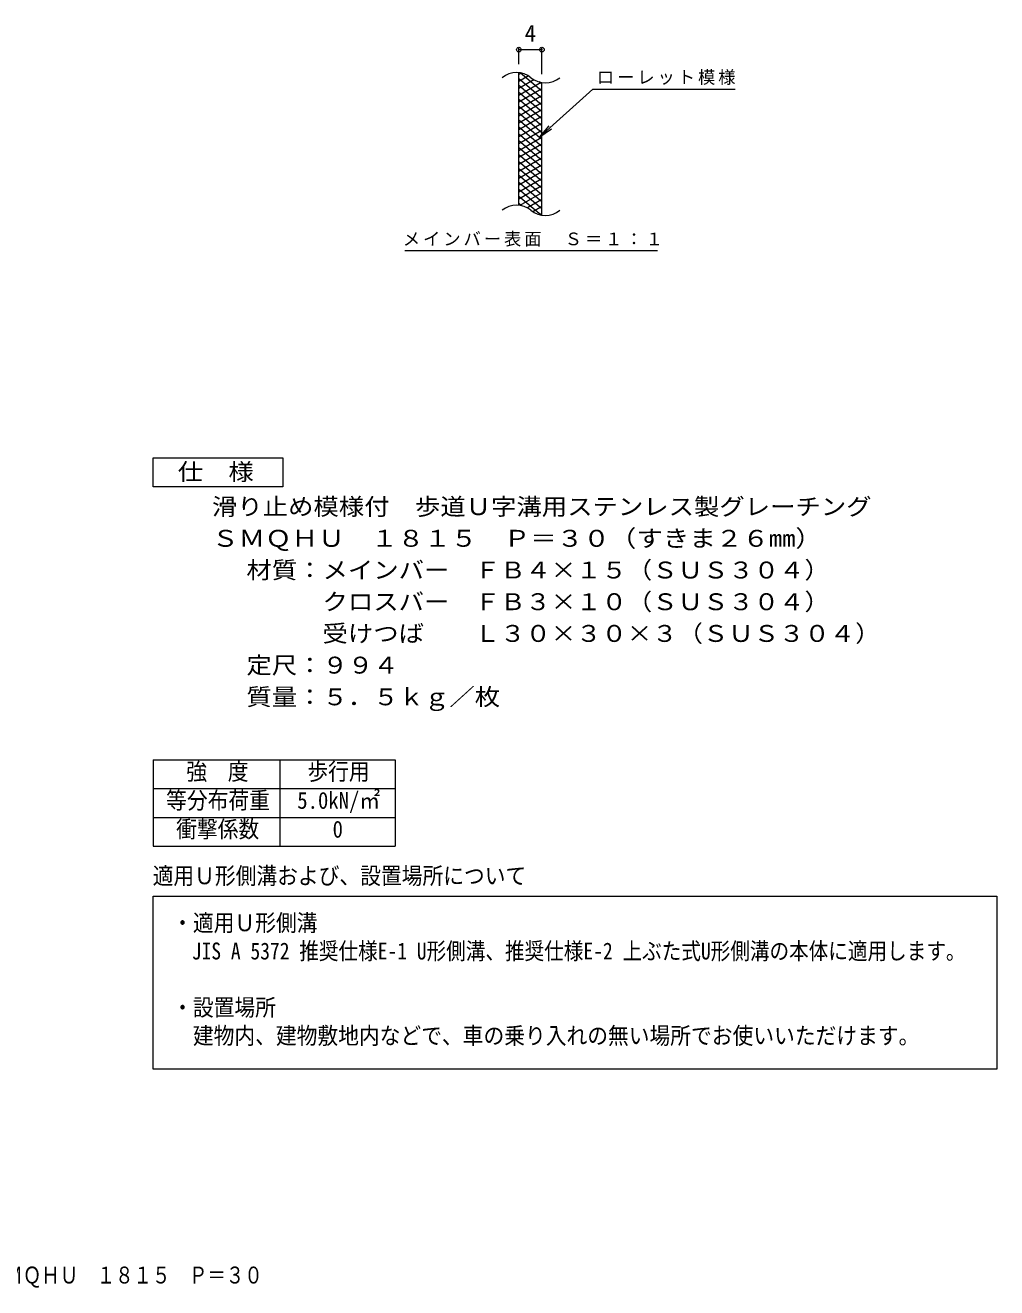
# Model space of a CAD drawing. Units: millimetres at full size, sheet at 1:10, with parts at other scales. Extents: x -1650 to 1721, y -1355 to 1039.
# Drawn here: x 35 to 1721, y -1355 to 834 of the extents above; entities that cross this region are included whole.
import ezdxf
from ezdxf.enums import TextEntityAlignment as Align

# ---------------------------------------------------------------- set-up
doc = ezdxf.new("R2010")
doc.units = ezdxf.units.MM
doc.header["$LTSCALE"] = 10
doc.header["$PDMODE"] = 32
doc.header["$PDSIZE"] = 8
for name, color, linetype, lineweight in [('A-4', 2, 'Continuous', 9), ('A-5', 7, 'Continuous', 9), ('C-2', 3, 'Continuous', 9), ('C-4', 7, 'Continuous', 9), ('C-5', 7, 'Continuous', 9), ('C-9', 6, 'Continuous', 5)]:
    doc.layers.add(name, color=color, linetype=linetype, lineweight=lineweight)
doc.layers.add('F-5', color=2, linetype='Continuous')
doc.styles.add('ＭＳ ゴシック', font='')
doc.styles.get('ＭＳ ゴシック').set_extended_font_data('MS Gothic')

msp = doc.modelspace()

# ---------------------------------------------------------------- linework, layer by layer
at = {"layer": 'A-4'}
for p, q in [((257.31, -439.46), (677.31, -439.46)), ((257.31, -439.46), (257.31, -589.46)), ((477.31, -439.46), (477.31, -589.46)), ((677.31, -439.46), (677.31, -589.46)), ((257.31, -489.46), (677.31, -489.46)), ((257.31, -539.46), (677.31, -539.46)), ((257.31, -589.46), (677.31, -589.46)), ((257.31, -976.06), (257.31, -676.4))]:
    msp.add_line(p, q, dxfattribs=at)
msp.add_lwpolyline([(257.31, -676.4), (1720.75, -676.4), (1720.75, -976.06), (257.31, -976.06)], dxfattribs=at)
at = {"layer": 'A-5'}
msp.add_lwpolyline([(257.31, 33.99), (257.31, 83.99), (482.31, 83.99), (482.31, 33.99)], close=True, dxfattribs=at)
at = {"layer": 'C-2'}
for p, q in [((891.65, 521.96), (891.65, 751.96)), ((931.65, 504.75), (931.65, 734.75))]:
    msp.add_line(p, q, dxfattribs=at)
for centre, start, end in [((887.68, 712.71), 50.82628, 129.17371), ((937.85, 774.28), 230.82628, 309.17371), ((887.68, 482.71), 50.82628, 129.17371), ((937.85, 544.28), 230.82628, 309.17371)]:
    msp.add_arc(centre, 39.71, start, end, dxfattribs=at)
at = {"layer": 'C-4'}
for p, q in [((891.65, 766.96), (891.65, 795.19)), ((891.65, 792.19), (931.65, 792.19)), ((931.65, 749.75), (931.65, 795.19))]:
    msp.add_line(p, q, dxfattribs=at)
for p in [(891.65, 792.19), (931.65, 792.19)]:
    msp.add_point(p, dxfattribs=at)
at = {"layer": 'C-5'}
for p, q in [((1019.96, 723.86), (1267.04, 723.86)), ((927.99, 640.73), (948.57, 654.93)), ((694.02, 443.79), (1132.06, 443.79))]:
    msp.add_line(p, q, dxfattribs=at)
msp.add_lwpolyline([(1019.96, 723.86), (927.99, 640.73), (944.19, 659.77)], dxfattribs=at)
at = {"layer": 'C-9'}
for p, q in [((896.18, 751.5), (891.65, 748.89)), ((908.43, 746.57), (891.65, 736.89)), ((931.65, 720.14), (893.73, 751.96)), ((931.65, 708.14), (891.65, 741.71)), ((917.82, 739.99), (891.65, 724.89)), ((930.42, 735.27), (891.65, 712.89)), ((931.65, 696.14), (891.65, 729.71)), ((931.65, 723.98), (891.65, 700.89)), ((931.65, 732.14), (926.93, 736.1)), ((931.65, 684.14), (891.65, 717.71)), ((931.65, 711.98), (891.65, 688.89)), ((931.65, 672.14), (891.65, 705.71)), ((931.65, 699.98), (891.65, 676.89)), ((931.65, 660.14), (891.65, 693.71)), ((931.65, 687.98), (891.65, 664.89)), ((931.65, 648.14), (891.65, 681.71)), ((931.65, 675.98), (891.65, 652.89)), ((931.65, 636.14), (891.65, 669.71)), ((931.65, 663.98), (891.65, 640.89)), ((931.65, 624.14), (891.65, 657.71)), ((931.65, 651.98), (891.65, 628.89)), ((931.65, 612.14), (891.65, 645.71)), ((931.65, 639.98), (891.65, 616.88)), ((931.65, 600.14), (891.65, 633.71)), ((931.65, 627.98), (891.65, 604.89)), ((931.65, 588.14), (891.65, 621.71)), ((931.65, 615.98), (891.65, 592.89)), ((931.65, 576.14), (891.65, 609.71)), ((931.65, 603.98), (891.65, 580.89)), ((931.65, 564.14), (891.65, 597.71)), ((931.65, 591.98), (891.65, 568.88)), ((931.65, 552.14), (891.65, 585.71)), ((931.65, 579.98), (891.65, 556.89)), ((931.65, 540.14), (891.65, 573.71)), ((931.65, 567.98), (891.65, 544.89)), ((931.65, 528.14), (891.65, 561.71)), ((931.65, 555.98), (891.65, 532.89)), ((931.65, 516.14), (891.65, 549.71)), ((930.27, 505.3), (891.65, 537.71)), ((896.84, 521.35), (891.65, 525.71)), ((931.65, 543.98), (893.55, 521.99)), ((931.65, 531.98), (906.7, 517.57)), ((931.65, 519.98), (916.14, 511.03)), ((931.65, 507.98), (927.93, 505.83))]:
    msp.add_line(p, q, dxfattribs=at)

# ---------------------------------------------------------------- texts
at = {"layer": 'A-5', "color": 2, "style": 'ＭＳ ゴシック'}
for s, width, p in [('仕\u3000様', 1.1, (299.86, 36.42)), ('滑り止め模様付\u3000歩道Ｕ字溝用ステンレス製グレーチング', 1.1, (359.4, -23.93)), ('ＳＭＱＨＵ\u3000１８１５\u3000Ｐ＝３０（すきま２６mm）', 1.15, (359.4, -78.93)), ('材質：メインバー\u3000ＦＢ４×１５（ＳＵＳ３０４）', 1.1, (419.12, -133.93)), ('\u3000\u3000\u3000クロスバー\u3000ＦＢ３×１０（ＳＵＳ３０４）', 1.1, (419.12, -188.93)), ('\u3000\u3000\u3000受けつば\u3000\u3000Ｌ３０×３０×３（ＳＵＳ３０４）', 1.1, (419.12, -243.93)), ('定尺：９９４', 1.1, (419.11, -298.93)), ('質量：５．５ｋｇ／枚', 1.1, (419.11, -353.94))]:
    msp.add_text(s, height=29.33, dxfattribs=dict(at, width=width)).set_placement(p, align=Align.BOTTOM_LEFT)
at = {"layer": 'A-5', "style": 'ＭＳ ゴシック'}
for s, width, p in [('強\u3000度', 0.9, (314.81, -483.46)), ('歩行用', 0.9, (524.81, -483.46)), ('等分布荷重', 0.9, (279.81, -533.46)), ('5.0kN/㎡', 0.9, (507.31, -533.46)), ('衝撃係数', 0.9, (297.31, -583.46)), ('0', 0.9, (568.56, -583.46)), ('適用Ｕ形側溝および、設置場所について', 0.9, (256.43, -664.27)), ('・適用Ｕ形側溝', 0.9, (290.26, -745.82)), ('\u3000JIS A 5372 推奨仕様E-1 U形側溝、推奨仕様E-2 上ぶた式U形側溝の本体に適用します。', 0.85, (290.26, -794.76)), ('・設置場所', 0.9, (290.26, -892.64)), ('\u3000建物内、建物敷地内などで、車の乗り入れの無い場所でお使いいただけます。', 0.9, (290.26, -941.58))]:
    msp.add_text(s, height=29.33, dxfattribs=dict(at, width=width)).set_placement(p, align=Align.BOTTOM_LEFT)
at = {"layer": 'C-4', "color": 2, "style": 'ＭＳ ゴシック'}
msp.add_text('4', height=29.33, dxfattribs=at).set_placement((901.65, 797.19), align=Align.BOTTOM_LEFT)
at = {"layer": 'C-5', "char_height": 21.99, "attachment_point": 7, "style": 'ＭＳ ゴシック'}
for s, insert in [('\\T1.17;ローレット模様', (1027.04, 730.94)), ('\\T1.17;メインバー表面\u3000Ｓ＝１：１', (690.46, 450.49))]:
    msp.add_mtext(s, dxfattribs=dict(at, insert=insert))
at = {"layer": 'F-5', "style": 'ＭＳ ゴシック', "width": 0.8}
msp.add_text('滑り止め模様付\u3000歩道Ｕ字溝用ステンレス製グレーチング ＳＭＱＨＵ\u3000１８１５\u3000Ｐ＝３０', height=29.33, dxfattribs=at).set_placement((-880.8, -1356.84), align=Align.BOTTOM_LEFT)

doc.saveas('drawing.dxf')
